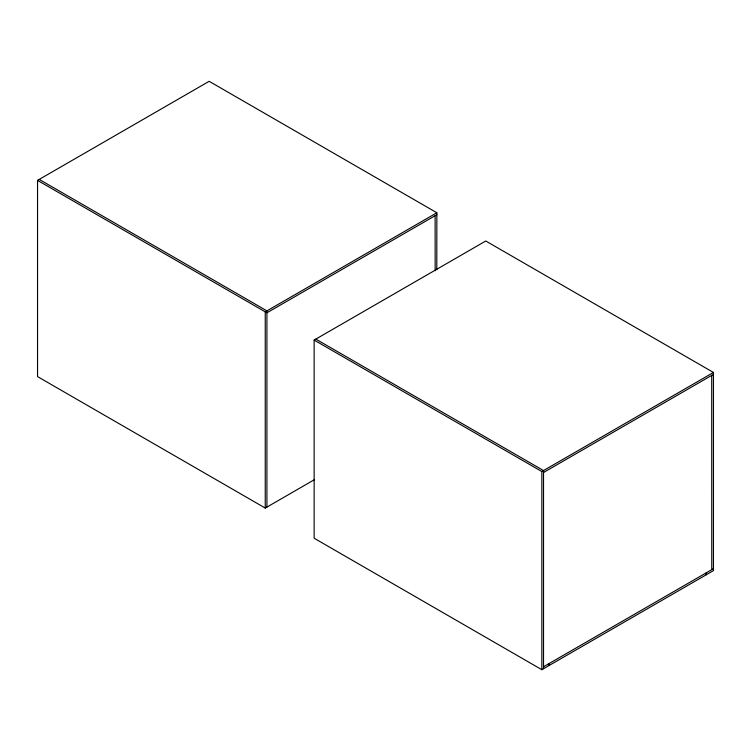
<?xml version="1.0" encoding="UTF-8"?>
<svg xmlns="http://www.w3.org/2000/svg" width="751" height="751" viewBox="0 0 751 751"><rect width="100%" height="100%" fill="white"/><g stroke="black" fill="none" stroke-linecap="round" stroke-linejoin="round"><path stroke-width="1.13" d="M314.566 479.589L265.244 508.061L37.55 376.598L37.55 180.381L209.163 81.305L436.857 212.768L436.8 269.675M37.55 180.381L265.244 311.843L436.857 212.768M266.924 312.81L436.857 214.711M314.143 340.081L485.756 240.996L713.45 372.458L713.45 570.619L541.837 669.695L314.143 538.232L314.143 340.081L541.837 471.534L713.45 372.458M543.517 472.501L713.45 374.402M543.517 666.775L713.45 568.676M39.23 179.414L266.924 310.867L266.924 507.085M315.833 339.105L543.517 470.558L543.517 668.719M711.713 375.34L711.77 569.643M706.156 572.882L706.156 574.825M549.131 663.546L549.131 665.48M541.837 471.534L541.837 669.695M435.111 215.65L435.167 270.679M265.244 311.843L265.244 508.061"/></g></svg>
